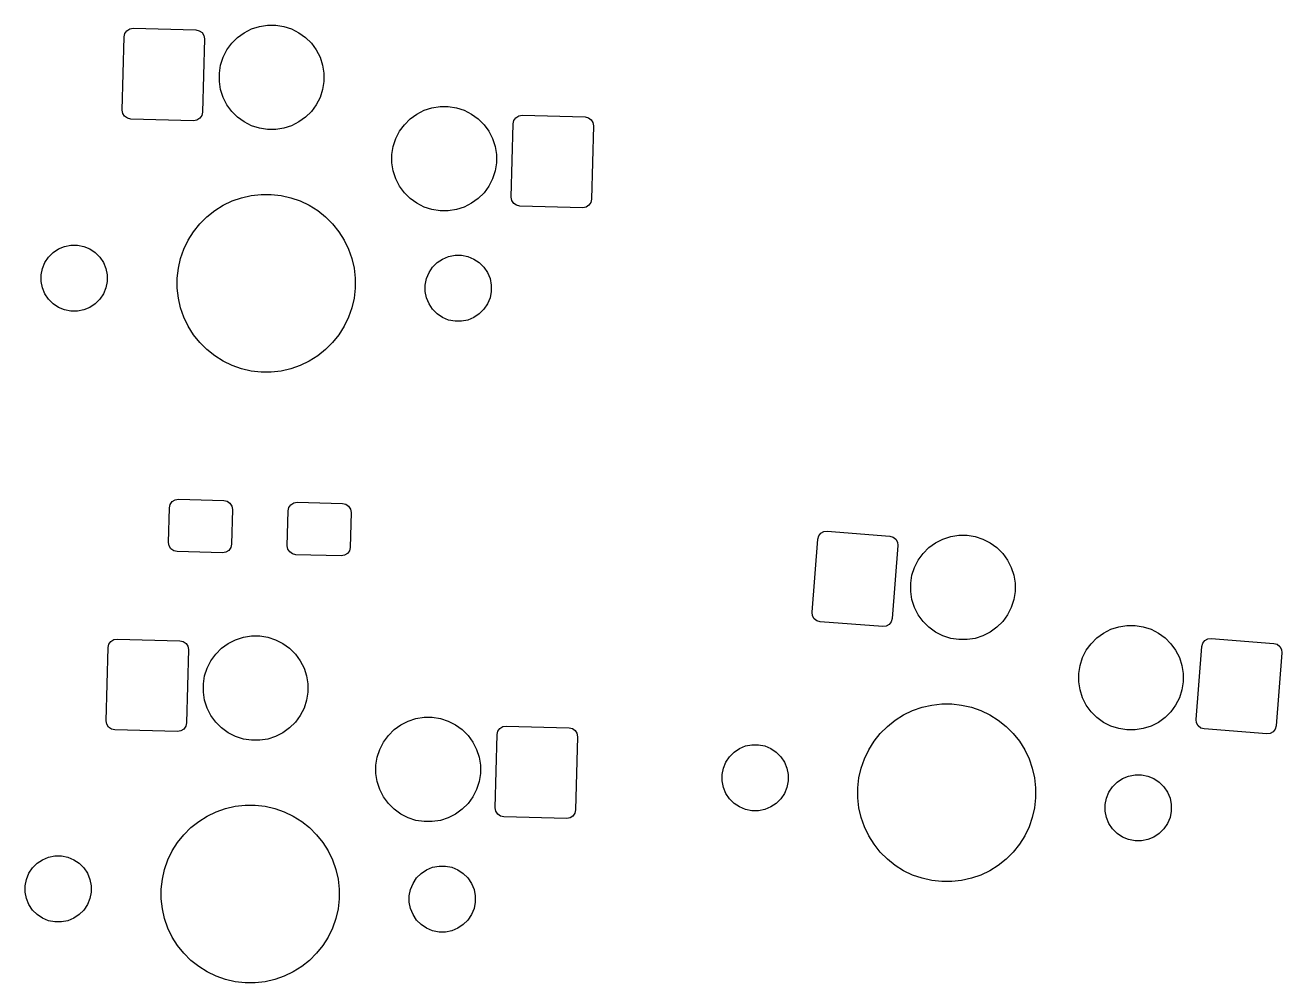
# Model space of a CAD drawing. Extents: x -173 to 103, y -39 to 58.
# Drawn here: x -112.08 to -76.1, y 30.9 to 58.33 of the extents above; entities that cross this region are included whole.
import ezdxf

# ---------------------------------------------------------------- set-up
doc = ezdxf.new("R2010")
doc.units = 0
doc.layers.add('BLACK', color=7, linetype='CONTINUOUS')

msp = doc.modelspace()

# ---------------------------------------------------------------- linework, layer by layer
at = {"layer": 'BLACK', "linetype": 'CONTINUOUS'}
for p, q in [((-105.598226, 58.222122), (-105.374369, 58.294858)), ((-105.374369, 58.294858), (-105.14189, 58.331679)), ((-105.14189, 58.331679), (-104.906512, 58.331679)), ((-104.906512, 58.331679), (-104.674033, 58.294858)), ((-104.674033, 58.294858), (-104.450176, 58.222122)), ((-109.300231, 55.897915), (-109.245259, 57.997196)), ((-109.245259, 57.997196), (-109.223731, 58.092336)), ((-109.223731, 58.092336), (-109.167434, 58.171995)), ((-109.167434, 58.171995), (-109.084937, 58.224047)), ((-109.084937, 58.224047), (-108.988801, 58.240566)), ((-108.988801, 58.240566), (-107.189417, 58.193447)), ((-107.189417, 58.193447), (-107.094277, 58.171919)), ((-107.094277, 58.171919), (-107.014618, 58.115622)), ((-107.014618, 58.115622), (-106.962566, 58.033125)), ((-106.946047, 57.936989), (-107.001019, 55.837708)), ((-106.962566, 58.033125), (-106.946047, 57.936989)), ((-106.16481, 57.810475), (-105.998373, 57.976912)), ((-105.998373, 57.976912), (-105.807949, 58.115263)), ((-105.807949, 58.115263), (-105.598226, 58.222122)), ((-104.450176, 58.222122), (-104.240453, 58.115263)), ((-104.240453, 58.115263), (-104.050029, 57.976912)), ((-104.050029, 57.976912), (-103.883592, 57.810475)), ((-106.41002, 57.410328), (-106.303161, 57.620051)), ((-106.303161, 57.620051), (-106.16481, 57.810475)), ((-103.883592, 57.810475), (-103.745241, 57.620051)), ((-103.745241, 57.620051), (-103.638382, 57.410328)), ((-106.482756, 57.186471), (-106.41002, 57.410328)), ((-103.638382, 57.410328), (-103.565646, 57.186471)), ((-106.519577, 56.953992), (-106.482756, 57.186471)), ((-106.519577, 56.718614), (-106.519577, 56.953992)), ((-103.565646, 57.186471), (-103.528825, 56.953992)), ((-103.528825, 56.953992), (-103.528825, 56.718614)), ((-106.482756, 56.486135), (-106.519577, 56.718614)), ((-106.41002, 56.262278), (-106.482756, 56.486135)), ((-103.565646, 56.486135), (-103.638382, 56.262278)), ((-103.528825, 56.718614), (-103.565646, 56.486135)), ((-106.303161, 56.052555), (-106.41002, 56.262278)), ((-103.638382, 56.262278), (-103.745241, 56.052555)), ((-109.283712, 55.801779), (-109.300231, 55.897915)), ((-109.23166, 55.719282), (-109.283712, 55.801779)), ((-107.001019, 55.837708), (-107.022547, 55.742568)), ((-106.16481, 55.862131), (-106.303161, 56.052555)), ((-105.998373, 55.695694), (-106.16481, 55.862131)), ((-103.883592, 55.862131), (-104.050029, 55.695694)), ((-103.745241, 56.052555), (-103.883592, 55.862131)), ((-101.057676, 55.646781), (-100.867252, 55.785132)), ((-100.867252, 55.785132), (-100.657529, 55.891991)), ((-100.657529, 55.891991), (-100.433672, 55.964727)), ((-100.433672, 55.964727), (-100.201193, 56.001548)), ((-100.201193, 56.001548), (-99.965815, 56.001548)), ((-99.965815, 56.001548), (-99.733336, 55.964727)), ((-99.733336, 55.964727), (-99.509479, 55.891991)), ((-99.509479, 55.891991), (-99.299756, 55.785132)), ((-99.299756, 55.785132), (-99.109332, 55.646781)), ((-109.152001, 55.662985), (-109.23166, 55.719282)), ((-109.056861, 55.641457), (-109.152001, 55.662985)), ((-107.257477, 55.594338), (-109.056861, 55.641457)), ((-107.161341, 55.610857), (-107.257477, 55.594338)), ((-107.078844, 55.662909), (-107.161341, 55.610857)), ((-107.022547, 55.742568), (-107.078844, 55.662909)), ((-105.807949, 55.557343), (-105.998373, 55.695694)), ((-105.598226, 55.450484), (-105.807949, 55.557343)), ((-105.374369, 55.377748), (-105.598226, 55.450484)), ((-104.450176, 55.450484), (-104.674033, 55.377748)), ((-104.240453, 55.557343), (-104.450176, 55.450484)), ((-104.050029, 55.695694), (-104.240453, 55.557343)), ((-101.362464, 55.28992), (-101.224113, 55.480344)), ((-101.224113, 55.480344), (-101.057676, 55.646781)), ((-99.109332, 55.646781), (-98.942895, 55.480344)), ((-98.942895, 55.480344), (-98.804544, 55.28992)), ((-98.161658, 53.405487), (-98.106686, 55.504768)), ((-98.106686, 55.504768), (-98.085158, 55.599908)), ((-98.085158, 55.599908), (-98.028861, 55.679567)), ((-98.028861, 55.679567), (-97.946364, 55.731619)), ((-97.946364, 55.731619), (-97.850228, 55.748138)), ((-97.850228, 55.748138), (-96.050844, 55.701019)), ((-96.050844, 55.701019), (-95.955704, 55.679491)), ((-95.955704, 55.679491), (-95.876045, 55.623194)), ((-95.876045, 55.623194), (-95.823993, 55.540697)), ((-95.807474, 55.444561), (-95.862446, 53.34528)), ((-95.823993, 55.540697), (-95.807474, 55.444561)), ((-105.14189, 55.340927), (-105.374369, 55.377748)), ((-104.906512, 55.340927), (-105.14189, 55.340927)), ((-104.674033, 55.377748), (-104.906512, 55.340927)), ((-101.542059, 54.85634), (-101.469323, 55.080197)), ((-101.469323, 55.080197), (-101.362464, 55.28992)), ((-98.804544, 55.28992), (-98.697685, 55.080197)), ((-98.697685, 55.080197), (-98.624949, 54.85634)), ((-101.57888, 54.623861), (-101.542059, 54.85634)), ((-98.624949, 54.85634), (-98.588128, 54.623861)), ((-101.57888, 54.388483), (-101.57888, 54.623861)), ((-101.542059, 54.156004), (-101.57888, 54.388483)), ((-98.588128, 54.388483), (-98.624949, 54.156004)), ((-98.588128, 54.623861), (-98.588128, 54.388483)), ((-101.469323, 53.932147), (-101.542059, 54.156004)), ((-98.624949, 54.156004), (-98.697685, 53.932147)), ((-101.362464, 53.722424), (-101.469323, 53.932147)), ((-101.224113, 53.532), (-101.362464, 53.722424)), ((-98.804544, 53.722424), (-98.942895, 53.532)), ((-98.697685, 53.932147), (-98.804544, 53.722424)), ((-106.412128, 53.170145), (-106.154488, 53.294218)), ((-106.154488, 53.294218), (-105.884576, 53.388664)), ((-105.884576, 53.388664), (-105.605786, 53.452296)), ((-105.605786, 53.452296), (-105.321625, 53.484313)), ((-105.321625, 53.484313), (-105.035665, 53.484313)), ((-105.035665, 53.484313), (-104.751504, 53.452296)), ((-104.751504, 53.452296), (-104.472714, 53.388664)), ((-104.472714, 53.388664), (-104.202802, 53.294218)), ((-104.202802, 53.294218), (-103.945162, 53.170145)), ((-101.057676, 53.365563), (-101.224113, 53.532)), ((-100.867252, 53.227212), (-101.057676, 53.365563)), ((-99.109332, 53.365563), (-99.299756, 53.227212)), ((-98.942895, 53.532), (-99.109332, 53.365563)), ((-98.145139, 53.309351), (-98.161658, 53.405487)), ((-98.093087, 53.226854), (-98.145139, 53.309351)), ((-95.883974, 53.25014), (-95.940271, 53.170481)), ((-95.862446, 53.34528), (-95.883974, 53.25014)), ((-106.877829, 52.839713), (-106.654257, 53.018005)), ((-106.654257, 53.018005), (-106.412128, 53.170145)), ((-103.945162, 53.170145), (-103.703033, 53.018005)), ((-103.703033, 53.018005), (-103.479461, 52.839713)), ((-100.657529, 53.120353), (-100.867252, 53.227212)), ((-100.433672, 53.047617), (-100.657529, 53.120353)), ((-100.201193, 53.010796), (-100.433672, 53.047617)), ((-99.965815, 53.010796), (-100.201193, 53.010796)), ((-99.733336, 53.047617), (-99.965815, 53.010796)), ((-99.509479, 53.120353), (-99.733336, 53.047617)), ((-99.299756, 53.227212), (-99.509479, 53.120353)), ((-98.013428, 53.170557), (-98.093087, 53.226854)), ((-97.918288, 53.149029), (-98.013428, 53.170557)), ((-96.118904, 53.10191), (-97.918288, 53.149029)), ((-96.022768, 53.118429), (-96.118904, 53.10191)), ((-95.940271, 53.170481), (-96.022768, 53.118429)), ((-107.258325, 52.413937), (-107.080033, 52.637509)), ((-107.080033, 52.637509), (-106.877829, 52.839713)), ((-103.479461, 52.839713), (-103.277257, 52.637509)), ((-103.277257, 52.637509), (-103.098965, 52.413937)), ((-107.534538, 51.914168), (-107.410465, 52.171808)), ((-107.410465, 52.171808), (-107.258325, 52.413937)), ((-103.098965, 52.413937), (-102.946825, 52.171808)), ((-102.946825, 52.171808), (-102.822752, 51.914168)), ((-111.41112, 51.684972), (-111.279434, 51.816658)), ((-111.279434, 51.816658), (-111.124587, 51.920123)), ((-111.124587, 51.920123), (-110.95253, 51.991391)), ((-110.95253, 51.991391), (-110.769876, 52.027723)), ((-110.769876, 52.027723), (-110.583644, 52.027723)), ((-110.583644, 52.027723), (-110.40099, 51.991391)), ((-110.40099, 51.991391), (-110.228933, 51.920123)), ((-110.228933, 51.920123), (-110.074086, 51.816658)), ((-110.074086, 51.816658), (-109.9424, 51.684972)), ((-107.628984, 51.644256), (-107.534538, 51.914168)), ((-102.822752, 51.914168), (-102.728306, 51.644256)), ((-111.585853, 51.358068), (-111.514585, 51.530125)), ((-111.514585, 51.530125), (-111.41112, 51.684972)), ((-109.9424, 51.684972), (-109.838935, 51.530125)), ((-109.838935, 51.530125), (-109.767667, 51.358068)), ((-107.692616, 51.365466), (-107.628984, 51.644256)), ((-102.728306, 51.644256), (-102.664674, 51.365466)), ((-100.41489, 51.397026), (-100.283204, 51.528712)), ((-100.283204, 51.528712), (-100.128357, 51.632177)), ((-100.128357, 51.632177), (-99.9563, 51.703445)), ((-99.9563, 51.703445), (-99.773646, 51.739777)), ((-99.773646, 51.739777), (-99.587414, 51.739777)), ((-99.587414, 51.739777), (-99.40476, 51.703445)), ((-99.40476, 51.703445), (-99.232703, 51.632177)), ((-99.232703, 51.632177), (-99.077856, 51.528712)), ((-99.077856, 51.528712), (-98.94617, 51.397026)), ((-111.622185, 51.175414), (-111.585853, 51.358068)), ((-111.622185, 50.989182), (-111.622185, 51.175414)), ((-109.767667, 51.358068), (-109.731335, 51.175414)), ((-109.731335, 51.175414), (-109.731335, 50.989182)), ((-107.724633, 51.081305), (-107.692616, 51.365466)), ((-102.664674, 51.365466), (-102.632657, 51.081305)), ((-100.589623, 51.070122), (-100.518355, 51.242179)), ((-100.518355, 51.242179), (-100.41489, 51.397026)), ((-98.94617, 51.397026), (-98.842705, 51.242179)), ((-98.842705, 51.242179), (-98.771437, 51.070122)), ((-111.585853, 50.806528), (-111.622185, 50.989182)), ((-111.514585, 50.634471), (-111.585853, 50.806528)), ((-109.767667, 50.806528), (-109.838935, 50.634471)), ((-109.731335, 50.989182), (-109.767667, 50.806528)), ((-107.724633, 50.795345), (-107.724633, 51.081305)), ((-107.692616, 50.511184), (-107.724633, 50.795345)), ((-102.632657, 50.795345), (-102.664674, 50.511184)), ((-102.632657, 51.081305), (-102.632657, 50.795345)), ((-100.625955, 50.887468), (-100.589623, 51.070122)), ((-100.625955, 50.701236), (-100.625955, 50.887468)), ((-98.771437, 51.070122), (-98.735105, 50.887468)), ((-98.735105, 50.887468), (-98.735105, 50.701236)), ((-111.41112, 50.479624), (-111.514585, 50.634471)), ((-111.279434, 50.347938), (-111.41112, 50.479624)), ((-109.9424, 50.479624), (-110.074086, 50.347938)), ((-109.838935, 50.634471), (-109.9424, 50.479624)), ((-107.628984, 50.232394), (-107.692616, 50.511184)), ((-102.664674, 50.511184), (-102.728306, 50.232394)), ((-100.589623, 50.518582), (-100.625955, 50.701236)), ((-100.518355, 50.346525), (-100.589623, 50.518582)), ((-98.771437, 50.518582), (-98.842705, 50.346525)), ((-98.735105, 50.701236), (-98.771437, 50.518582)), ((-111.124587, 50.244473), (-111.279434, 50.347938)), ((-110.95253, 50.173205), (-111.124587, 50.244473)), ((-110.769876, 50.136873), (-110.95253, 50.173205)), ((-110.583644, 50.136873), (-110.769876, 50.136873)), ((-110.40099, 50.173205), (-110.583644, 50.136873)), ((-110.228933, 50.244473), (-110.40099, 50.173205)), ((-110.074086, 50.347938), (-110.228933, 50.244473)), ((-107.534538, 49.962482), (-107.628984, 50.232394)), ((-102.728306, 50.232394), (-102.822752, 49.962482)), ((-100.41489, 50.191678), (-100.518355, 50.346525)), ((-100.283204, 50.059992), (-100.41489, 50.191678)), ((-100.128357, 49.956527), (-100.283204, 50.059992)), ((-99.077856, 50.059992), (-99.232703, 49.956527)), ((-98.94617, 50.191678), (-99.077856, 50.059992)), ((-98.842705, 50.346525), (-98.94617, 50.191678)), ((-107.410465, 49.704842), (-107.534538, 49.962482)), ((-107.258325, 49.462713), (-107.410465, 49.704842)), ((-102.946825, 49.704842), (-103.098965, 49.462713)), ((-102.822752, 49.962482), (-102.946825, 49.704842)), ((-99.9563, 49.885259), (-100.128357, 49.956527)), ((-99.773646, 49.848927), (-99.9563, 49.885259)), ((-99.587414, 49.848927), (-99.773646, 49.848927)), ((-99.40476, 49.885259), (-99.587414, 49.848927)), ((-99.232703, 49.956527), (-99.40476, 49.885259)), ((-107.080033, 49.239141), (-107.258325, 49.462713)), ((-103.098965, 49.462713), (-103.277257, 49.239141)), ((-106.877829, 49.036937), (-107.080033, 49.239141)), ((-106.654257, 48.858645), (-106.877829, 49.036937)), ((-103.479461, 49.036937), (-103.703033, 48.858645)), ((-103.277257, 49.239141), (-103.479461, 49.036937)), ((-106.412128, 48.706505), (-106.654257, 48.858645)), ((-106.154488, 48.582432), (-106.412128, 48.706505)), ((-105.884576, 48.487986), (-106.154488, 48.582432)), ((-104.202802, 48.582432), (-104.472714, 48.487986)), ((-103.945162, 48.706505), (-104.202802, 48.582432)), ((-103.703033, 48.858645), (-103.945162, 48.706505)), ((-105.605786, 48.424354), (-105.884576, 48.487986)), ((-105.321625, 48.392337), (-105.605786, 48.424354)), ((-105.035665, 48.392337), (-105.321625, 48.392337)), ((-104.751504, 48.424354), (-105.035665, 48.392337)), ((-104.472714, 48.487986), (-104.751504, 48.424354)), ((-107.926395, 44.603753), (-107.870098, 44.683413)), ((-107.870098, 44.683413), (-107.787601, 44.735464)), ((-107.787601, 44.735464), (-107.691465, 44.751983)), ((-107.691465, 44.751983), (-106.39191, 44.717953)), ((-106.39191, 44.717953), (-106.29677, 44.696425)), ((-106.29677, 44.696425), (-106.21711, 44.640128)), ((-106.21711, 44.640128), (-106.165059, 44.557631)), ((-104.471264, 44.594411), (-104.388767, 44.646462)), ((-104.388767, 44.646462), (-104.292631, 44.662981)), ((-104.292631, 44.662981), (-102.993076, 44.628951)), ((-102.993076, 44.628951), (-102.897936, 44.607423)), ((-107.9741, 43.508956), (-107.947923, 44.508613)), ((-107.947923, 44.508613), (-107.926395, 44.603753)), ((-106.14854, 44.461494), (-106.174717, 43.461837)), ((-106.165059, 44.557631), (-106.14854, 44.461494)), ((-104.575266, 43.419954), (-104.549089, 44.419611)), ((-104.549089, 44.419611), (-104.527561, 44.514751)), ((-104.527561, 44.514751), (-104.471264, 44.594411)), ((-102.897936, 44.607423), (-102.818276, 44.551126)), ((-102.818276, 44.551126), (-102.766225, 44.468629)), ((-102.749706, 44.372492), (-102.775883, 43.372835)), ((-102.766225, 44.468629), (-102.749706, 44.372492)), ((-89.553274, 41.5121), (-89.38851, 43.605626)), ((-89.38851, 43.605626), (-89.362032, 43.699509)), ((-89.362032, 43.699509), (-89.301643, 43.776113)), ((-89.301643, 43.776113), (-89.216535, 43.823776)), ((-89.216535, 43.823776), (-89.119666, 43.835241)), ((-89.119666, 43.835241), (-87.325215, 43.694014)), ((-87.325215, 43.694014), (-87.231332, 43.667537)), ((-87.231332, 43.667537), (-87.154728, 43.607147)), ((-87.154728, 43.607147), (-87.107065, 43.522039)), ((-86.017741, 43.504372), (-85.808018, 43.611231)), ((-85.808018, 43.611231), (-85.584161, 43.683967)), ((-85.584161, 43.683967), (-85.351682, 43.720788)), ((-85.351682, 43.720788), (-85.116304, 43.720788)), ((-85.116304, 43.720788), (-84.883825, 43.683967)), ((-84.883825, 43.683967), (-84.659968, 43.611231)), ((-84.659968, 43.611231), (-84.450245, 43.504372)), ((-107.957581, 43.412819), (-107.9741, 43.508956)), ((-107.90553, 43.330322), (-107.957581, 43.412819)), ((-107.82587, 43.274025), (-107.90553, 43.330322)), ((-107.73073, 43.252497), (-107.82587, 43.274025)), ((-106.431175, 43.218467), (-107.73073, 43.252497)), ((-106.335039, 43.234986), (-106.431175, 43.218467)), ((-106.252542, 43.287037), (-106.335039, 43.234986)), ((-106.196245, 43.366697), (-106.252542, 43.287037)), ((-106.174717, 43.461837), (-106.196245, 43.366697)), ((-104.558747, 43.323817), (-104.575266, 43.419954)), ((-104.506696, 43.24132), (-104.558747, 43.323817)), ((-104.427036, 43.185023), (-104.506696, 43.24132)), ((-104.331896, 43.163495), (-104.427036, 43.185023)), ((-102.853708, 43.198035), (-102.936205, 43.145984)), ((-102.797411, 43.277695), (-102.853708, 43.198035)), ((-102.775883, 43.372835), (-102.797411, 43.277695)), ((-87.0956, 43.42517), (-87.260364, 41.331644)), ((-87.107065, 43.522039), (-87.0956, 43.42517)), ((-86.512953, 43.00916), (-86.374602, 43.199584)), ((-86.374602, 43.199584), (-86.208165, 43.366021)), ((-86.208165, 43.366021), (-86.017741, 43.504372)), ((-84.450245, 43.504372), (-84.259821, 43.366021)), ((-84.259821, 43.366021), (-84.093384, 43.199584)), ((-84.093384, 43.199584), (-83.955033, 43.00916)), ((-103.032341, 43.129465), (-104.331896, 43.163495)), ((-102.936205, 43.145984), (-103.032341, 43.129465)), ((-86.619812, 42.799437), (-86.512953, 43.00916)), ((-83.955033, 43.00916), (-83.848174, 42.799437)), ((-86.729369, 42.343101), (-86.692548, 42.57558)), ((-86.692548, 42.57558), (-86.619812, 42.799437)), ((-83.848174, 42.799437), (-83.775438, 42.57558)), ((-83.775438, 42.57558), (-83.738617, 42.343101)), ((-86.729369, 42.107723), (-86.729369, 42.343101)), ((-86.692548, 41.875244), (-86.729369, 42.107723)), ((-83.738617, 42.107723), (-83.775438, 41.875244)), ((-83.738617, 42.343101), (-83.738617, 42.107723)), ((-86.619812, 41.651387), (-86.692548, 41.875244)), ((-83.775438, 41.875244), (-83.848174, 41.651387)), ((-89.541809, 41.415231), (-89.553274, 41.5121)), ((-89.494146, 41.330123), (-89.541809, 41.415231)), ((-86.512953, 41.441664), (-86.619812, 41.651387)), ((-86.374602, 41.25124), (-86.512953, 41.441664)), ((-83.955033, 41.441664), (-84.093384, 41.25124)), ((-83.848174, 41.651387), (-83.955033, 41.441664)), ((-89.417542, 41.269733), (-89.494146, 41.330123)), ((-89.323659, 41.243256), (-89.417542, 41.269733)), ((-87.529208, 41.102029), (-89.323659, 41.243256)), ((-87.432339, 41.113494), (-87.529208, 41.102029)), ((-87.347231, 41.161157), (-87.432339, 41.113494)), ((-87.286842, 41.237761), (-87.347231, 41.161157)), ((-87.260364, 41.331644), (-87.286842, 41.237761)), ((-86.208165, 41.084803), (-86.374602, 41.25124)), ((-86.017741, 40.946452), (-86.208165, 41.084803)), ((-84.259821, 41.084803), (-84.450245, 40.946452)), ((-84.093384, 41.25124), (-84.259821, 41.084803)), ((-81.205765, 40.918859), (-80.996042, 41.025718)), ((-80.996042, 41.025718), (-80.772185, 41.098454)), ((-80.772185, 41.098454), (-80.539706, 41.135275)), ((-80.539706, 41.135275), (-80.304328, 41.135275)), ((-80.304328, 41.135275), (-80.071849, 41.098454)), ((-80.071849, 41.098454), (-79.847992, 41.025718)), ((-79.847992, 41.025718), (-79.638269, 40.918859)), ((-109.681828, 40.598333), (-109.625531, 40.677992)), ((-109.625531, 40.677992), (-109.543034, 40.730044)), ((-109.543034, 40.730044), (-109.446898, 40.746563)), ((-109.446898, 40.746563), (-107.647514, 40.699444)), ((-107.647514, 40.699444), (-107.552374, 40.677916)), ((-107.552374, 40.677916), (-107.472715, 40.621619)), ((-106.266046, 40.62126), (-106.056323, 40.728119)), ((-106.056323, 40.728119), (-105.832466, 40.800855)), ((-105.832466, 40.800855), (-105.599987, 40.837676)), ((-105.599987, 40.837676), (-105.364609, 40.837676)), ((-105.364609, 40.837676), (-105.13213, 40.800855)), ((-105.13213, 40.800855), (-104.908273, 40.728119)), ((-104.908273, 40.728119), (-104.69855, 40.62126)), ((-85.808018, 40.839593), (-86.017741, 40.946452)), ((-85.584161, 40.766857), (-85.808018, 40.839593)), ((-85.351682, 40.730036), (-85.584161, 40.766857)), ((-85.116304, 40.730036), (-85.351682, 40.730036)), ((-84.883825, 40.766857), (-85.116304, 40.730036)), ((-84.659968, 40.839593), (-84.883825, 40.766857)), ((-84.450245, 40.946452), (-84.659968, 40.839593)), ((-81.562626, 40.614071), (-81.396189, 40.780508)), ((-81.396189, 40.780508), (-81.205765, 40.918859)), ((-79.638269, 40.918859), (-79.447845, 40.780508)), ((-79.447845, 40.780508), (-79.281408, 40.614071)), ((-78.369168, 40.627549), (-78.308779, 40.704153)), ((-78.308779, 40.704153), (-78.223671, 40.751816)), ((-78.223671, 40.751816), (-78.126802, 40.763281)), ((-78.126802, 40.763281), (-76.332351, 40.622054)), ((-109.758328, 38.403912), (-109.703356, 40.503193)), ((-109.703356, 40.503193), (-109.681828, 40.598333)), ((-107.472715, 40.621619), (-107.420663, 40.539122)), ((-107.404144, 40.442986), (-107.459116, 38.343705)), ((-107.420663, 40.539122), (-107.404144, 40.442986)), ((-106.761258, 40.126048), (-106.622907, 40.316472)), ((-106.622907, 40.316472), (-106.45647, 40.482909)), ((-106.45647, 40.482909), (-106.266046, 40.62126)), ((-104.69855, 40.62126), (-104.508126, 40.482909)), ((-104.508126, 40.482909), (-104.341689, 40.316472)), ((-104.341689, 40.316472), (-104.203338, 40.126048)), ((-81.807836, 40.213924), (-81.700977, 40.423647)), ((-81.700977, 40.423647), (-81.562626, 40.614071)), ((-79.281408, 40.614071), (-79.143057, 40.423647)), ((-79.143057, 40.423647), (-79.036198, 40.213924)), ((-78.56041, 38.44014), (-78.395646, 40.533666)), ((-78.395646, 40.533666), (-78.369168, 40.627549)), ((-76.332351, 40.622054), (-76.238468, 40.595577)), ((-76.102736, 40.35321), (-76.2675, 38.259684)), ((-76.238468, 40.595577), (-76.161864, 40.535187)), ((-76.161864, 40.535187), (-76.114201, 40.450079)), ((-76.114201, 40.450079), (-76.102736, 40.35321)), ((-106.868117, 39.916325), (-106.761258, 40.126048)), ((-104.203338, 40.126048), (-104.096479, 39.916325)), ((-81.917393, 39.757588), (-81.880572, 39.990067)), ((-81.880572, 39.990067), (-81.807836, 40.213924)), ((-79.036198, 40.213924), (-78.963462, 39.990067)), ((-78.963462, 39.990067), (-78.926641, 39.757588)), ((-106.977674, 39.459989), (-106.940853, 39.692468)), ((-106.940853, 39.692468), (-106.868117, 39.916325)), ((-104.096479, 39.916325), (-104.023743, 39.692468)), ((-104.023743, 39.692468), (-103.986922, 39.459989)), ((-81.917393, 39.52221), (-81.917393, 39.757588)), ((-78.926641, 39.757588), (-78.926641, 39.52221)), ((-106.977674, 39.224611), (-106.977674, 39.459989)), ((-106.940853, 38.992132), (-106.977674, 39.224611)), ((-103.986922, 39.224611), (-104.023743, 38.992132)), ((-103.986922, 39.459989), (-103.986922, 39.224611)), ((-81.880572, 39.289731), (-81.917393, 39.52221)), ((-81.807836, 39.065874), (-81.880572, 39.289731)), ((-78.963462, 39.289731), (-79.036198, 39.065874)), ((-78.926641, 39.52221), (-78.963462, 39.289731)), ((-106.868117, 38.768275), (-106.940853, 38.992132)), ((-104.023743, 38.992132), (-104.096479, 38.768275)), ((-86.402833, 38.793939), (-86.124043, 38.857571)), ((-86.124043, 38.857571), (-85.839882, 38.889588)), ((-85.839882, 38.889588), (-85.553922, 38.889588)), ((-85.553922, 38.889588), (-85.269761, 38.857571)), ((-85.269761, 38.857571), (-84.990971, 38.793939)), ((-81.700977, 38.856151), (-81.807836, 39.065874)), ((-81.562626, 38.665727), (-81.700977, 38.856151)), ((-79.143057, 38.856151), (-79.281408, 38.665727)), ((-79.036198, 39.065874), (-79.143057, 38.856151)), ((-106.761258, 38.558552), (-106.868117, 38.768275)), ((-106.622907, 38.368128), (-106.761258, 38.558552)), ((-104.203338, 38.558552), (-104.341689, 38.368128)), ((-104.096479, 38.768275), (-104.203338, 38.558552)), ((-100.891769, 38.470724), (-100.65929, 38.507545)), ((-100.65929, 38.507545), (-100.423912, 38.507545)), ((-100.423912, 38.507545), (-100.191433, 38.470724)), ((-87.172514, 38.42328), (-86.930385, 38.57542)), ((-86.930385, 38.57542), (-86.672745, 38.699493)), ((-86.672745, 38.699493), (-86.402833, 38.793939)), ((-84.990971, 38.793939), (-84.721059, 38.699493)), ((-84.721059, 38.699493), (-84.463419, 38.57542)), ((-84.463419, 38.57542), (-84.22129, 38.42328)), ((-81.396189, 38.49929), (-81.562626, 38.665727)), ((-81.205765, 38.360939), (-81.396189, 38.49929)), ((-79.447845, 38.49929), (-79.638269, 38.360939)), ((-79.281408, 38.665727), (-79.447845, 38.49929)), ((-109.741809, 38.307776), (-109.758328, 38.403912)), ((-109.689757, 38.225279), (-109.741809, 38.307776)), ((-109.610098, 38.168982), (-109.689757, 38.225279)), ((-109.514958, 38.147454), (-109.610098, 38.168982)), ((-107.715574, 38.100335), (-109.514958, 38.147454)), ((-107.536941, 38.168906), (-107.619438, 38.116854)), ((-107.480644, 38.248565), (-107.536941, 38.168906)), ((-107.459116, 38.343705), (-107.480644, 38.248565)), ((-106.45647, 38.201691), (-106.622907, 38.368128)), ((-106.266046, 38.06334), (-106.45647, 38.201691)), ((-104.508126, 38.201691), (-104.69855, 38.06334)), ((-104.341689, 38.368128), (-104.508126, 38.201691)), ((-101.68221, 37.986341), (-101.515773, 38.152778)), ((-101.515773, 38.152778), (-101.325349, 38.291129)), ((-101.325349, 38.291129), (-101.115626, 38.397988)), ((-101.115626, 38.397988), (-100.891769, 38.470724)), ((-100.191433, 38.470724), (-99.967576, 38.397988)), ((-99.967576, 38.397988), (-99.757853, 38.291129)), ((-99.757853, 38.291129), (-99.567429, 38.152778)), ((-99.567429, 38.152778), (-99.400992, 37.986341)), ((-98.543255, 38.105905), (-98.486958, 38.185564)), ((-98.486958, 38.185564), (-98.404461, 38.237616)), ((-98.404461, 38.237616), (-98.308325, 38.254135)), ((-98.308325, 38.254135), (-96.508941, 38.207016)), ((-96.508941, 38.207016), (-96.413801, 38.185488)), ((-96.413801, 38.185488), (-96.334142, 38.129191)), ((-87.59829, 38.042784), (-87.396086, 38.244988)), ((-87.396086, 38.244988), (-87.172514, 38.42328)), ((-84.22129, 38.42328), (-83.997718, 38.244988)), ((-83.997718, 38.244988), (-83.795514, 38.042784)), ((-80.996042, 38.25408), (-81.205765, 38.360939)), ((-80.772185, 38.181344), (-80.996042, 38.25408)), ((-80.539706, 38.144523), (-80.772185, 38.181344)), ((-80.304328, 38.144523), (-80.539706, 38.144523)), ((-80.071849, 38.181344), (-80.304328, 38.144523)), ((-79.847992, 38.25408), (-80.071849, 38.181344)), ((-79.638269, 38.360939), (-79.847992, 38.25408)), ((-78.548945, 38.343271), (-78.56041, 38.44014)), ((-78.501282, 38.258163), (-78.548945, 38.343271)), ((-78.424678, 38.197773), (-78.501282, 38.258163)), ((-78.330795, 38.171296), (-78.424678, 38.197773)), ((-76.536344, 38.030069), (-78.330795, 38.171296)), ((-76.293978, 38.165801), (-76.354367, 38.089197)), ((-76.2675, 38.259684), (-76.293978, 38.165801)), ((-107.619438, 38.116854), (-107.715574, 38.100335)), ((-106.056323, 37.956481), (-106.266046, 38.06334)), ((-105.832466, 37.883745), (-106.056323, 37.956481)), ((-105.599987, 37.846924), (-105.832466, 37.883745)), ((-105.364609, 37.846924), (-105.599987, 37.846924)), ((-105.13213, 37.883745), (-105.364609, 37.846924)), ((-104.908273, 37.956481), (-105.13213, 37.883745)), ((-104.69855, 38.06334), (-104.908273, 37.956481)), ((-101.92742, 37.586194), (-101.820561, 37.795917)), ((-101.820561, 37.795917), (-101.68221, 37.986341)), ((-99.400992, 37.986341), (-99.262641, 37.795917)), ((-99.262641, 37.795917), (-99.155782, 37.586194)), ((-98.619755, 35.911484), (-98.564783, 38.010765)), ((-98.564783, 38.010765), (-98.543255, 38.105905)), ((-96.334142, 38.129191), (-96.28209, 38.046694)), ((-96.265571, 37.950558), (-96.320543, 35.851277)), ((-96.28209, 38.046694), (-96.265571, 37.950558)), ((-87.928722, 37.577083), (-87.776582, 37.819212)), ((-87.776582, 37.819212), (-87.59829, 38.042784)), ((-83.795514, 38.042784), (-83.617222, 37.819212)), ((-83.617222, 37.819212), (-83.465082, 37.577083)), ((-76.439475, 38.041534), (-76.536344, 38.030069)), ((-76.354367, 38.089197), (-76.439475, 38.041534)), ((-102.000156, 37.362337), (-101.92742, 37.586194)), ((-99.155782, 37.586194), (-99.083046, 37.362337)), ((-91.914307, 37.377799), (-91.782621, 37.509485)), ((-91.782621, 37.509485), (-91.627774, 37.61295)), ((-91.627774, 37.61295), (-91.455717, 37.684218)), ((-91.455717, 37.684218), (-91.273063, 37.72055)), ((-91.273063, 37.72055), (-91.086831, 37.72055)), ((-91.086831, 37.72055), (-90.904177, 37.684218)), ((-90.904177, 37.684218), (-90.73212, 37.61295)), ((-90.73212, 37.61295), (-90.577273, 37.509485)), ((-90.577273, 37.509485), (-90.445587, 37.377799)), ((-88.052795, 37.319443), (-87.928722, 37.577083)), ((-83.465082, 37.577083), (-83.341009, 37.319443)), ((-102.036977, 37.129858), (-102.000156, 37.362337)), ((-102.036977, 36.89448), (-102.036977, 37.129858)), ((-99.083046, 37.362337), (-99.046225, 37.129858)), ((-99.046225, 37.129858), (-99.046225, 36.89448)), ((-92.08904, 37.050895), (-92.017772, 37.222952)), ((-92.017772, 37.222952), (-91.914307, 37.377799)), ((-90.445587, 37.377799), (-90.342122, 37.222952)), ((-90.342122, 37.222952), (-90.270854, 37.050895)), ((-88.147241, 37.049531), (-88.052795, 37.319443)), ((-83.341009, 37.319443), (-83.246563, 37.049531)), ((-102.000156, 36.662001), (-102.036977, 36.89448)), ((-99.046225, 36.89448), (-99.083046, 36.662001)), ((-92.125372, 36.868241), (-92.08904, 37.050895)), ((-92.125372, 36.682009), (-92.125372, 36.868241)), ((-90.270854, 37.050895), (-90.234522, 36.868241)), ((-90.234522, 36.868241), (-90.234522, 36.682009)), ((-88.24289, 36.48658), (-88.210873, 36.770741)), ((-88.210873, 36.770741), (-88.147241, 37.049531)), ((-83.246563, 37.049531), (-83.182931, 36.770741)), ((-83.182931, 36.770741), (-83.150914, 36.48658)), ((-80.816531, 36.646435), (-80.661684, 36.7499)), ((-80.661684, 36.7499), (-80.489627, 36.821168)), ((-80.489627, 36.821168), (-80.306973, 36.8575)), ((-80.306973, 36.8575), (-80.120741, 36.8575)), ((-80.120741, 36.8575), (-79.938087, 36.821168)), ((-79.938087, 36.821168), (-79.76603, 36.7499)), ((-79.76603, 36.7499), (-79.611183, 36.646435)), ((-101.92742, 36.438144), (-102.000156, 36.662001)), ((-101.820561, 36.228421), (-101.92742, 36.438144)), ((-99.155782, 36.438144), (-99.262641, 36.228421)), ((-99.083046, 36.662001), (-99.155782, 36.438144)), ((-92.08904, 36.499355), (-92.125372, 36.682009)), ((-92.017772, 36.327298), (-92.08904, 36.499355)), ((-90.270854, 36.499355), (-90.342122, 36.327298)), ((-90.234522, 36.682009), (-90.270854, 36.499355)), ((-88.24289, 36.20062), (-88.24289, 36.48658)), ((-83.150914, 36.48658), (-83.150914, 36.20062)), ((-81.12295, 36.187845), (-81.051682, 36.359902)), ((-81.051682, 36.359902), (-80.948217, 36.514749)), ((-80.948217, 36.514749), (-80.816531, 36.646435)), ((-79.611183, 36.646435), (-79.479497, 36.514749)), ((-79.479497, 36.514749), (-79.376032, 36.359902)), ((-79.376032, 36.359902), (-79.304764, 36.187845)), ((-106.063883, 35.958293), (-105.779722, 35.99031)), ((-105.779722, 35.99031), (-105.493762, 35.99031)), ((-105.493762, 35.99031), (-105.209601, 35.958293)), ((-101.68221, 36.037997), (-101.820561, 36.228421)), ((-101.515773, 35.87156), (-101.68221, 36.037997)), ((-99.400992, 36.037997), (-99.567429, 35.87156)), ((-99.262641, 36.228421), (-99.400992, 36.037997)), ((-91.914307, 36.172451), (-92.017772, 36.327298)), ((-91.782621, 36.040765), (-91.914307, 36.172451)), ((-91.627774, 35.9373), (-91.782621, 36.040765)), ((-90.577273, 36.040765), (-90.73212, 35.9373)), ((-90.445587, 36.172451), (-90.577273, 36.040765)), ((-90.342122, 36.327298), (-90.445587, 36.172451)), ((-88.210873, 35.916459), (-88.24289, 36.20062)), ((-83.150914, 36.20062), (-83.182931, 35.916459)), ((-81.159282, 36.005191), (-81.12295, 36.187845)), ((-81.159282, 35.818959), (-81.159282, 36.005191)), ((-79.304764, 36.187845), (-79.268432, 36.005191)), ((-79.268432, 36.005191), (-79.268432, 35.818959)), ((-107.112354, 35.524002), (-106.870225, 35.676142)), ((-106.870225, 35.676142), (-106.612585, 35.800215)), ((-106.612585, 35.800215), (-106.342673, 35.894661)), ((-106.342673, 35.894661), (-106.063883, 35.958293)), ((-105.209601, 35.958293), (-104.930811, 35.894661)), ((-104.930811, 35.894661), (-104.660899, 35.800215)), ((-104.660899, 35.800215), (-104.403259, 35.676142)), ((-104.403259, 35.676142), (-104.16113, 35.524002)), ((-101.325349, 35.733209), (-101.515773, 35.87156)), ((-101.115626, 35.62635), (-101.325349, 35.733209)), ((-100.891769, 35.553614), (-101.115626, 35.62635)), ((-99.967576, 35.62635), (-100.191433, 35.553614)), ((-99.757853, 35.733209), (-99.967576, 35.62635)), ((-99.567429, 35.87156), (-99.757853, 35.733209)), ((-98.603236, 35.815348), (-98.619755, 35.911484)), ((-98.551184, 35.732851), (-98.603236, 35.815348)), ((-98.471525, 35.676554), (-98.551184, 35.732851)), ((-98.376385, 35.655026), (-98.471525, 35.676554)), ((-96.577001, 35.607907), (-98.376385, 35.655026)), ((-96.480865, 35.624426), (-96.577001, 35.607907)), ((-96.398368, 35.676478), (-96.480865, 35.624426)), ((-96.342071, 35.756137), (-96.398368, 35.676478)), ((-96.320543, 35.851277), (-96.342071, 35.756137)), ((-91.455717, 35.866032), (-91.627774, 35.9373)), ((-91.273063, 35.8297), (-91.455717, 35.866032)), ((-91.086831, 35.8297), (-91.273063, 35.8297)), ((-90.904177, 35.866032), (-91.086831, 35.8297)), ((-90.73212, 35.9373), (-90.904177, 35.866032)), ((-88.147241, 35.637669), (-88.210873, 35.916459)), ((-88.052795, 35.367757), (-88.147241, 35.637669)), ((-83.246563, 35.637669), (-83.341009, 35.367757)), ((-83.182931, 35.916459), (-83.246563, 35.637669)), ((-81.12295, 35.636305), (-81.159282, 35.818959)), ((-81.051682, 35.464248), (-81.12295, 35.636305)), ((-79.304764, 35.636305), (-79.376032, 35.464248)), ((-79.268432, 35.818959), (-79.304764, 35.636305)), ((-107.53813, 35.143506), (-107.335926, 35.34571)), ((-107.335926, 35.34571), (-107.112354, 35.524002)), ((-104.16113, 35.524002), (-103.937558, 35.34571)), ((-103.937558, 35.34571), (-103.735354, 35.143506)), ((-100.65929, 35.516793), (-100.891769, 35.553614)), ((-100.423912, 35.516793), (-100.65929, 35.516793)), ((-100.191433, 35.553614), (-100.423912, 35.516793)), ((-87.928722, 35.110117), (-88.052795, 35.367757)), ((-83.341009, 35.367757), (-83.465082, 35.110117)), ((-80.948217, 35.309401), (-81.051682, 35.464248)), ((-80.816531, 35.177715), (-80.948217, 35.309401)), ((-79.479497, 35.309401), (-79.611183, 35.177715)), ((-79.376032, 35.464248), (-79.479497, 35.309401)), ((-107.868562, 34.677805), (-107.716422, 34.919934)), ((-107.716422, 34.919934), (-107.53813, 35.143506)), ((-103.735354, 35.143506), (-103.557062, 34.919934)), ((-103.557062, 34.919934), (-103.404922, 34.677805)), ((-87.776582, 34.867988), (-87.928722, 35.110117)), ((-83.465082, 35.110117), (-83.617222, 34.867988)), ((-80.661684, 35.07425), (-80.816531, 35.177715)), ((-80.489627, 35.002982), (-80.661684, 35.07425)), ((-80.306973, 34.96665), (-80.489627, 35.002982)), ((-80.120741, 34.96665), (-80.306973, 34.96665)), ((-79.938087, 35.002982), (-80.120741, 34.96665)), ((-79.76603, 35.07425), (-79.938087, 35.002982)), ((-79.611183, 35.177715), (-79.76603, 35.07425)), ((-107.992635, 34.420165), (-107.868562, 34.677805)), ((-103.404922, 34.677805), (-103.280849, 34.420165)), ((-87.59829, 34.644416), (-87.776582, 34.867988)), ((-87.396086, 34.442212), (-87.59829, 34.644416)), ((-83.795514, 34.644416), (-83.997718, 34.442212)), ((-83.617222, 34.867988), (-83.795514, 34.644416)), ((-111.972682, 34.036122), (-111.869217, 34.190969)), ((-111.869217, 34.190969), (-111.737531, 34.322655)), ((-111.737531, 34.322655), (-111.582684, 34.42612)), ((-111.582684, 34.42612), (-111.410627, 34.497388)), ((-111.410627, 34.497388), (-111.227973, 34.53372)), ((-111.227973, 34.53372), (-111.041741, 34.53372)), ((-111.041741, 34.53372), (-110.859087, 34.497388)), ((-110.859087, 34.497388), (-110.68703, 34.42612)), ((-110.68703, 34.42612), (-110.532183, 34.322655)), ((-110.532183, 34.322655), (-110.400497, 34.190969)), ((-110.400497, 34.190969), (-110.297032, 34.036122)), ((-108.087081, 34.150253), (-107.992635, 34.420165)), ((-103.280849, 34.420165), (-103.186403, 34.150253)), ((-100.586454, 34.138174), (-100.414397, 34.209442)), ((-100.414397, 34.209442), (-100.231743, 34.245774)), ((-100.231743, 34.245774), (-100.045511, 34.245774)), ((-100.045511, 34.245774), (-99.862857, 34.209442)), ((-99.862857, 34.209442), (-99.6908, 34.138174)), ((-87.172514, 34.26392), (-87.396086, 34.442212)), ((-86.930385, 34.11178), (-87.172514, 34.26392)), ((-84.22129, 34.26392), (-84.463419, 34.11178)), ((-83.997718, 34.442212), (-84.22129, 34.26392)), ((-112.080282, 33.681411), (-112.04395, 33.864065)), ((-112.04395, 33.864065), (-111.972682, 34.036122)), ((-110.297032, 34.036122), (-110.225764, 33.864065)), ((-110.225764, 33.864065), (-110.189432, 33.681411)), ((-108.18273, 33.587302), (-108.150713, 33.871463)), ((-108.150713, 33.871463), (-108.087081, 34.150253)), ((-103.186403, 34.150253), (-103.122771, 33.871463)), ((-103.122771, 33.871463), (-103.090754, 33.587302)), ((-100.976452, 33.748176), (-100.872987, 33.903023)), ((-100.872987, 33.903023), (-100.741301, 34.034709)), ((-100.741301, 34.034709), (-100.586454, 34.138174)), ((-99.6908, 34.138174), (-99.535953, 34.034709)), ((-99.535953, 34.034709), (-99.404267, 33.903023)), ((-99.404267, 33.903023), (-99.300802, 33.748176)), ((-86.672745, 33.987707), (-86.930385, 34.11178)), ((-86.402833, 33.893261), (-86.672745, 33.987707)), ((-86.124043, 33.829629), (-86.402833, 33.893261)), ((-85.839882, 33.797612), (-86.124043, 33.829629)), ((-85.269761, 33.829629), (-85.553922, 33.797612)), ((-84.990971, 33.893261), (-85.269761, 33.829629)), ((-84.721059, 33.987707), (-84.990971, 33.893261)), ((-84.463419, 34.11178), (-84.721059, 33.987707)), ((-112.080282, 33.495179), (-112.080282, 33.681411)), ((-112.04395, 33.312525), (-112.080282, 33.495179)), ((-110.189432, 33.495179), (-110.225764, 33.312525)), ((-110.189432, 33.681411), (-110.189432, 33.495179)), ((-108.18273, 33.301342), (-108.18273, 33.587302)), ((-103.090754, 33.587302), (-103.090754, 33.301342)), ((-101.084052, 33.393465), (-101.04772, 33.576119)), ((-101.04772, 33.576119), (-100.976452, 33.748176)), ((-99.300802, 33.748176), (-99.229534, 33.576119)), ((-99.229534, 33.576119), (-99.193202, 33.393465)), ((-85.553922, 33.797612), (-85.839882, 33.797612)), ((-111.972682, 33.140468), (-112.04395, 33.312525)), ((-111.869217, 32.985621), (-111.972682, 33.140468)), ((-110.297032, 33.140468), (-110.400497, 32.985621)), ((-110.225764, 33.312525), (-110.297032, 33.140468)), ((-108.150713, 33.017181), (-108.18273, 33.301342)), ((-103.090754, 33.301342), (-103.122771, 33.017181)), ((-101.084052, 33.207233), (-101.084052, 33.393465)), ((-101.04772, 33.024579), (-101.084052, 33.207233)), ((-99.193202, 33.207233), (-99.229534, 33.024579)), ((-99.193202, 33.393465), (-99.193202, 33.207233)), ((-111.737531, 32.853935), (-111.869217, 32.985621)), ((-111.582684, 32.75047), (-111.737531, 32.853935)), ((-111.410627, 32.679202), (-111.582684, 32.75047)), ((-110.68703, 32.75047), (-110.859087, 32.679202)), ((-110.532183, 32.853935), (-110.68703, 32.75047)), ((-110.400497, 32.985621), (-110.532183, 32.853935)), ((-108.087081, 32.738391), (-108.150713, 33.017181)), ((-103.122771, 33.017181), (-103.186403, 32.738391)), ((-100.976452, 32.852522), (-101.04772, 33.024579)), ((-100.872987, 32.697675), (-100.976452, 32.852522)), ((-99.300802, 32.852522), (-99.404267, 32.697675)), ((-99.229534, 33.024579), (-99.300802, 32.852522)), ((-111.227973, 32.64287), (-111.410627, 32.679202)), ((-111.041741, 32.64287), (-111.227973, 32.64287)), ((-110.859087, 32.679202), (-111.041741, 32.64287)), ((-107.992635, 32.468479), (-108.087081, 32.738391)), ((-107.868562, 32.210839), (-107.992635, 32.468479)), ((-103.280849, 32.468479), (-103.404922, 32.210839)), ((-103.186403, 32.738391), (-103.280849, 32.468479)), ((-100.741301, 32.565989), (-100.872987, 32.697675)), ((-100.586454, 32.462524), (-100.741301, 32.565989)), ((-100.414397, 32.391256), (-100.586454, 32.462524)), ((-100.231743, 32.354924), (-100.414397, 32.391256)), ((-99.862857, 32.391256), (-100.045511, 32.354924)), ((-99.6908, 32.462524), (-99.862857, 32.391256)), ((-99.535953, 32.565989), (-99.6908, 32.462524)), ((-99.404267, 32.697675), (-99.535953, 32.565989)), ((-107.716422, 31.96871), (-107.868562, 32.210839)), ((-103.404922, 32.210839), (-103.557062, 31.96871)), ((-100.045511, 32.354924), (-100.231743, 32.354924)), ((-107.53813, 31.745138), (-107.716422, 31.96871)), ((-107.335926, 31.542934), (-107.53813, 31.745138)), ((-103.735354, 31.745138), (-103.937558, 31.542934)), ((-103.557062, 31.96871), (-103.735354, 31.745138)), ((-107.112354, 31.364642), (-107.335926, 31.542934)), ((-106.870225, 31.212502), (-107.112354, 31.364642)), ((-104.16113, 31.364642), (-104.403259, 31.212502)), ((-103.937558, 31.542934), (-104.16113, 31.364642)), ((-106.612585, 31.088429), (-106.870225, 31.212502)), ((-106.342673, 30.993983), (-106.612585, 31.088429)), ((-106.063883, 30.930351), (-106.342673, 30.993983)), ((-104.930811, 30.993983), (-105.209601, 30.930351)), ((-104.660899, 31.088429), (-104.930811, 30.993983)), ((-104.403259, 31.212502), (-104.660899, 31.088429)), ((-105.779722, 30.898334), (-106.063883, 30.930351)), ((-105.493762, 30.898334), (-105.779722, 30.898334)), ((-105.209601, 30.930351), (-105.493762, 30.898334))]:
    msp.add_line(p, q, dxfattribs=at)

doc.saveas('drawing.dxf')
